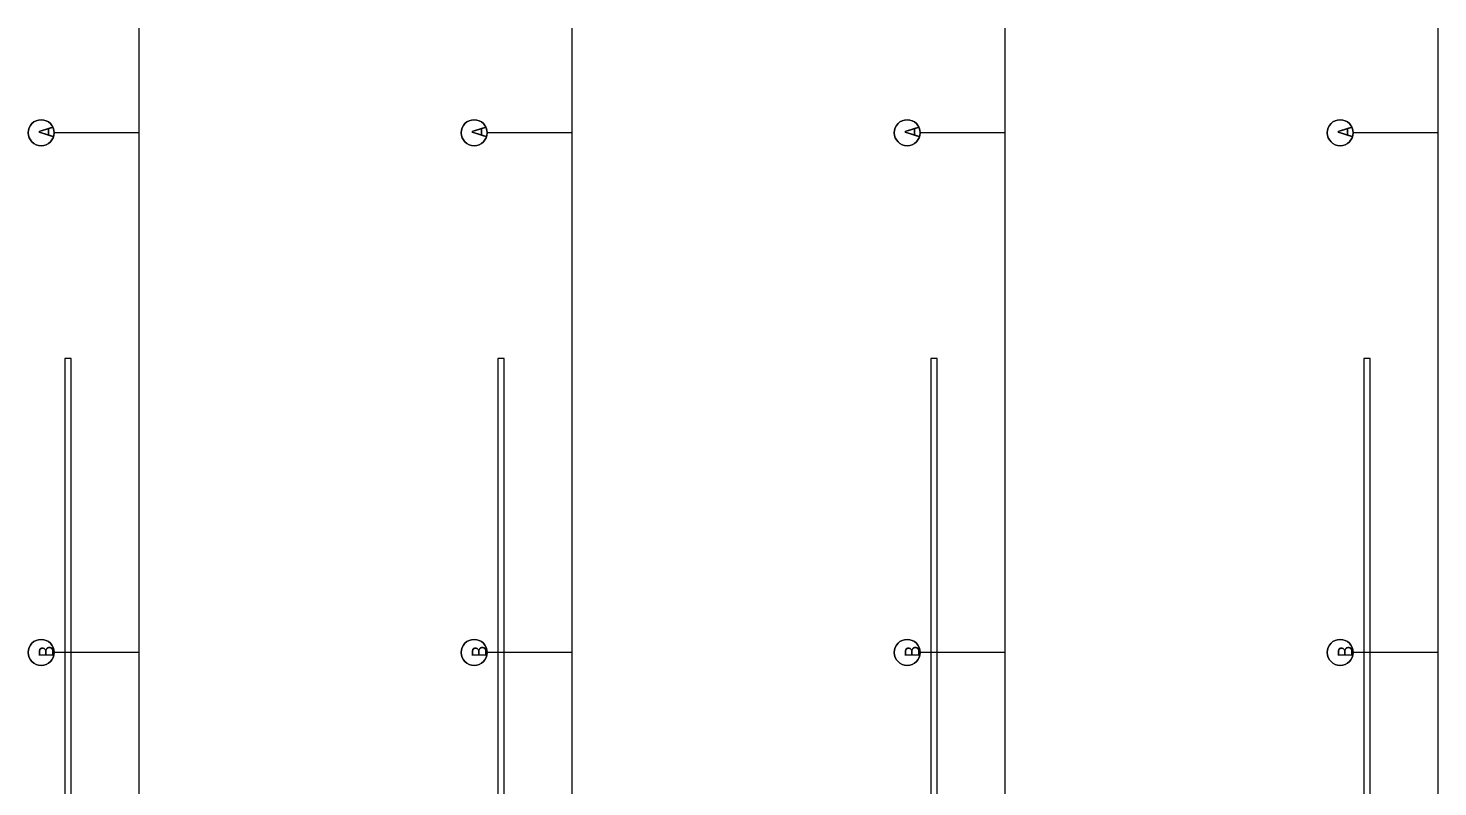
# Model space of a CAD drawing. Header units: millimetres. Extents: x 0 to 461941, y -159644 to 4828.
# Drawn here: x 396823 to 461932, y -30206 to 4828 of the extents above; entities that cross this region are included whole.
import ezdxf

# ---------------------------------------------------------------- set-up
doc = ezdxf.new("R2010")
doc.units = ezdxf.units.MM
doc.linetypes.add('Xref Conv Decant Empty Tote$0$_SBA Dash Dot - Loose', pattern=[6, 4, -1, 0, -1])
for name, color, linetype in [('Xref Conv Decant Empty Tote$0$B', 4, 'Continuous'), ('Xref Conv Decant Empty Tote$0$Mezz', 1, 'Continuous'), ('Xref Conv Decant Empty Tote$0$S-GRID', 8, 'Continuous')]:
    doc.layers.add(name, color=color, linetype=linetype)
doc.layers.add('Xref Conv Decant Empty Tote$0$S-GRID-IDEN', color=1, linetype='Continuous', lineweight=25)
doc.styles.add('Xref Conv Decant Empty Tote$0$Arial Narrow_1', font='ARIALN.TTF', dxfattribs={"height": 688.297872})

# ---------------------------------------------------------------- blocks, each defined once
blk = doc.blocks.new('Xref Conv Decant Empty Tote$0$Grid - Grid Head-235101-SECTION WAREHOUSE B')
at = {"layer": 'Xref Conv Decant Empty Tote$0$S-GRID-IDEN'}
blk.add_circle((-140012, 62123), 600, dxfattribs=at)
for start, end in [(0, 180), (180, 0)]:
    blk.add_arc((-140012, 62123), 600, start, end, dxfattribs=at)
blk = doc.blocks.new('Xref Conv Decant Empty Tote')
at = {"layer": 'Xref Conv Decant Empty Tote$0$B'}
for p, q in [((401932, 4828), (401932, -65241)), ((421932, 4828), (421932, -65241)), ((441932, 4828), (441932, -65241)), ((461932, 4828), (461932, -65241))]:
    blk.add_line(p, q, dxfattribs=at)
at = {"layer": 'Xref Conv Decant Empty Tote$0$Mezz'}
for points in [[(398812, -41931), (398812, -10432), (398512, -10432), (398512, -41931)], [(418812, -41931), (418812, -10432), (418512, -10432), (418512, -41931)], [(438812, -41931), (438812, -10432), (438512, -10432), (438512, -41931)], [(458812, -41931), (458812, -10432), (458512, -10432), (458512, -41931)]]:
    blk.add_lwpolyline(points, close=True, dxfattribs=at)
at = {"layer": 'Xref Conv Decant Empty Tote$0$S-GRID', "linetype": 'Xref Conv Decant Empty Tote$0$_SBA Dash Dot - Loose'}
for p, q in [((401932, 0), (398013, 0)), ((421932, 0), (418013, 0)), ((441932, 0), (438013, 0)), ((461932, 0), (458013, 0)), ((401932, -24000), (398013, -24000)), ((421932, -24000), (418013, -24000)), ((441932, -24000), (438013, -24000)), ((461932, -24000), (458013, -24000))]:
    blk.add_line(p, q, dxfattribs=at)
at = {"layer": 'Xref Conv Decant Empty Tote$0$S-GRID-IDEN', "xscale": -1, "rotation": 90}
for p in [(459546, -140012), (479546, -140012), (499546, -140012), (519546, -140012), (459546, -164012), (479546, -164012), (499546, -164012), (519546, -164012)]:
    blk.add_blockref('Xref Conv Decant Empty Tote$0$Grid - Grid Head-235101-SECTION WAREHOUSE B', p, dxfattribs=at)
at = {"layer": 'Xref Conv Decant Empty Tote$0$S-GRID-IDEN', "lineweight": 9, "char_height": 688, "width": 629.97, "attachment_point": 8, "rotation": 90, "line_spacing_factor": 0.968573, "style": 'Xref Conv Decant Empty Tote$0$Arial Narrow_1'}
for s, insert in [('A', (397997, 41)), ('A', (417997, 41)), ('A', (437997, 41)), ('A', (457997, 41)), ('B', (397997, -23959)), ('B', (417997, -23959)), ('B', (437997, -23959)), ('B', (457997, -23959))]:
    blk.add_mtext(s, dxfattribs=dict(at, insert=insert))

msp = doc.modelspace()

# ---------------------------------------------------------------- block references
msp.add_blockref('Xref Conv Decant Empty Tote', (0, 0))

doc.saveas('drawing.dxf')
